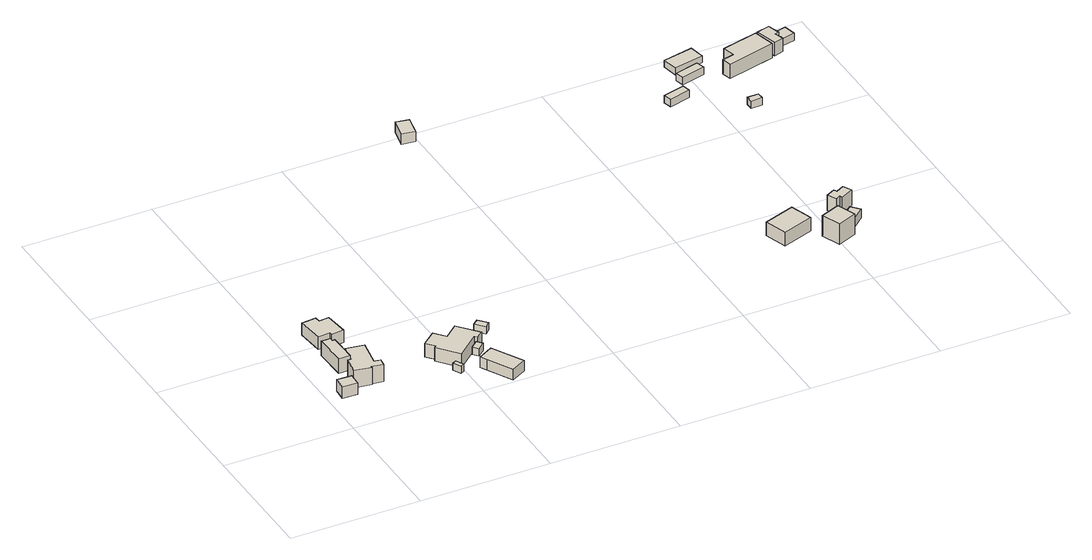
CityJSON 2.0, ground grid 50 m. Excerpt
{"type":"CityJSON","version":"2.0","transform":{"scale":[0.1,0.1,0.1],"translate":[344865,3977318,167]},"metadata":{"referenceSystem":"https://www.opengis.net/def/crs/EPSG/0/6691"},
"CityObjects":{
"building1":{"type":"Building","attributes":{"土砂災害警戒区域.現象区分":"2","土砂災害警戒区域.区域区分":"1","measuredHeight":4.7},"geometry":[{"type":"Solid","lod":"1","boundaries":[[[[0,1,2,3,4]],[[3,5,6,4]],[[2,7,5,3]],[[1,8,7,2]],[[0,9,8,1]],[[4,6,9,0]],[[5,7,8,9,6]]]]}]},
"building2":{"type":"Building","attributes":{"土砂災害警戒区域.現象区分":"2","土砂災害警戒区域.区域区分":"1","measuredHeight":7.6},"geometry":[{"type":"Solid","lod":"1","boundaries":[[[[10,11,12,13,14,15]],[[14,16,17,15]],[[13,18,16,14]],[[12,19,18,13]],[[11,20,19,12]],[[10,21,20,11]],[[15,17,21,10]],[[16,18,19,20,21,17]]]]}]},
"building3":{"type":"Building","attributes":{"土砂災害警戒区域.現象区分":"2","土砂災害警戒区域.区域区分":"1","measuredHeight":8.9},"geometry":[{"type":"Solid","lod":"1","boundaries":[[[[22,23,24,25,26,27,28,29,30,31]],[[30,32,33,31]],[[29,34,32,30]],[[28,35,34,29]],[[27,36,35,28]],[[26,37,36,27]],[[25,38,37,26]],[[24,39,38,25]],[[23,40,39,24]],[[22,41,40,23]],[[31,33,41,22]],[[32,34,35,36,37,38,39,40,41,33]]]]}]},
"building4":{"type":"Building","attributes":{"土砂災害警戒区域.現象区分":"2","土砂災害警戒区域.区域区分":"1","measuredHeight":6.3},"geometry":[{"type":"Solid","lod":"1","boundaries":[[[[42,43,44,45,46,47,48,49]],[[48,50,51,49]],[[47,52,50,48]],[[46,53,52,47]],[[45,54,53,46]],[[44,55,54,45]],[[43,56,55,44]],[[42,57,56,43]],[[49,51,57,42]],[[50,52,53,54,55,56,57,51]]]]}]},
"building5":{"type":"Building","attributes":{"土砂災害警戒区域.現象区分":"2","土砂災害警戒区域.区域区分":"1","measuredHeight":3},"geometry":[{"type":"Solid","lod":"1","boundaries":[[[[58,59,60,61]],[[60,62,63,61]],[[59,64,62,60]],[[58,65,64,59]],[[61,63,65,58]],[[62,64,65,63]]]]}]},
"building6":{"type":"Building","attributes":{"土砂災害警戒区域.現象区分":"2","土砂災害警戒区域.区域区分":"1","measuredHeight":7.9},"geometry":[{"type":"Solid","lod":"1","boundaries":[[[[66,67,68,69,70,71,72,73,74,75]],[[74,76,77,75]],[[73,78,76,74]],[[72,79,78,73]],[[71,80,79,72]],[[70,81,80,71]],[[69,82,81,70]],[[68,83,82,69]],[[67,84,83,68]],[[66,85,84,67]],[[75,77,85,66]],[[76,78,79,80,81,82,83,84,85,77]]]]}]},
"building7":{"type":"Building","attributes":{"土砂災害警戒区域.現象区分":"2","土砂災害警戒区域.区域区分":"1","measuredHeight":5.5},"geometry":[{"type":"Solid","lod":"1","boundaries":[[[[86,87,88,89,90]],[[89,91,92,90]],[[88,93,91,89]],[[87,94,93,88]],[[86,95,94,87]],[[90,92,95,86]],[[91,93,94,95,92]]]]}]},
"building8":{"type":"Building","attributes":{"土砂災害警戒区域.現象区分":"2","土砂災害警戒区域.区域区分":"1","measuredHeight":3},"geometry":[{"type":"Solid","lod":"1","boundaries":[[[[96,97,98,99]],[[98,100,101,99]],[[97,102,100,98]],[[96,103,102,97]],[[99,101,103,96]],[[100,102,103,101]]]]}]},
"building9":{"type":"Building","attributes":{"measuredHeight":3},"geometry":[{"type":"Solid","lod":"1","boundaries":[[[[104,105,106,107]],[[106,108,109,107]],[[105,110,108,106]],[[104,111,110,105]],[[107,109,111,104]],[[108,110,111,109]]]]}]},
"building10":{"type":"Building","attributes":{"measuredHeight":4.3},"geometry":[{"type":"Solid","lod":"1","boundaries":[[[[112,113,114,115]],[[114,116,117,115]],[[113,118,116,114]],[[112,119,118,113]],[[115,117,119,112]],[[116,118,119,117]]]]}]},
"building11":{"type":"Building","attributes":{"measuredHeight":7.6},"geometry":[{"type":"Solid","lod":"1","boundaries":[[[[120,121,122,123]],[[122,124,125,123]],[[121,126,124,122]],[[120,127,126,121]],[[123,125,127,120]],[[124,126,127,125]]]]}]},
"building12":{"type":"Building","attributes":{"measuredHeight":3},"geometry":[{"type":"Solid","lod":"1","boundaries":[[[[128,129,130,131]],[[130,132,133,131]],[[129,134,132,130]],[[128,135,134,129]],[[131,133,135,128]],[[132,134,135,133]]]]}]},
"building13":{"type":"Building","attributes":{"measuredHeight":11.6},"geometry":[{"type":"Solid","lod":"1","boundaries":[[[[136,137,138,139]],[[138,140,141,139]],[[137,142,140,138]],[[136,143,142,137]],[[139,141,143,136]],[[140,142,143,141]]]]}]},
"building14":{"type":"Building","attributes":{"measuredHeight":3},"geometry":[{"type":"Solid","lod":"1","boundaries":[[[[144,145,146,147]],[[146,148,149,147]],[[145,150,148,146]],[[144,151,150,145]],[[147,149,151,144]],[[148,150,151,149]]]]}]},
"building15":{"type":"Building","attributes":{"measuredHeight":2.8},"geometry":[{"type":"Solid","lod":"1","boundaries":[[[[152,153,154,155]],[[154,156,157,155]],[[153,158,156,154]],[[152,159,158,153]],[[155,157,159,152]],[[156,158,159,157]]]]}]},
"building16":{"type":"Building","attributes":{"measuredHeight":3.6},"geometry":[{"type":"Solid","lod":"1","boundaries":[[[[160,161,162,163]],[[162,164,165,163]],[[161,166,164,162]],[[160,167,166,161]],[[163,165,167,160]],[[164,166,167,165]]]]}]},
"building17":{"type":"Building","attributes":{"measuredHeight":6.3},"geometry":[{"type":"Solid","lod":"1","boundaries":[[[[168,169,170,171,172,173,174,175]],[[174,176,177,175]],[[173,178,176,174]],[[172,179,178,173]],[[171,180,179,172]],[[170,181,180,171]],[[169,182,181,170]],[[168,183,182,169]],[[175,177,183,168]],[[176,178,179,180,181,182,183,177]]]]}]},
"building18":{"type":"Building","attributes":{"measuredHeight":3},"geometry":[{"type":"Solid","lod":"1","boundaries":[[[[184,185,186,187]],[[186,188,189,187]],[[185,190,188,186]],[[184,191,190,185]],[[187,189,191,184]],[[188,190,191,189]]]]}]},
"building19":{"type":"Building","attributes":{"measuredHeight":8.4},"geometry":[{"type":"Solid","lod":"1","boundaries":[[[[192,193,194,195,196,197]],[[196,198,199,197]],[[195,200,198,196]],[[194,201,200,195]],[[193,202,201,194]],[[192,203,202,193]],[[197,199,203,192]],[[198,200,201,202,203,199]]]]}]},
"building20":{"type":"Building","attributes":{"measuredHeight":6.6},"geometry":[{"type":"Solid","lod":"1","boundaries":[[[[204,205,206,207,208,209]],[[208,210,211,209]],[[207,212,210,208]],[[206,213,212,207]],[[205,214,213,206]],[[204,215,214,205]],[[209,211,215,204]],[[210,212,213,214,215,211]]]]}]},
"building21":{"type":"Building","attributes":{"measuredHeight":3},"geometry":[{"type":"Solid","lod":"1","boundaries":[[[[216,217,218,219,220,221]],[[220,222,223,221]],[[219,224,222,220]],[[218,225,224,219]],[[217,226,225,218]],[[216,227,226,217]],[[221,223,227,216]],[[222,224,225,226,227,223]]]]}]}
},
"vertices":[
[66,137,69],[65,116,69],[64,89,69],[6,91,69],[9,140,69],[6,91,116],[9,140,116],[64,89,116],[65,116,116],[66,137,116],
[56,215,81],[53,340,81],[89,340,81],[89,326,81],[98,326,81],[101,216,81],[98,326,141],[101,216,141],[89,326,141],[89,340,141],[53,340,141],[56,215,141],
[182,267,58],[165,165,58],[190,161,58],[185,131,58],[142,138,58],[142,133,58],[77,144,58],[89,213,58],[103,211,58],[114,278,58],[103,211,129],[114,278,129],[89,213,129],[77,144,129],[142,133,129],[142,138,129],[185,131,129],[190,161,129],[165,165,129],[182,267,129],
[104,480,86],[106,459,86],[145,463,86],[155,370,86],[106,365,86],[105,377,86],[58,372,86],[48,474,86],[58,372,136],[48,474,136],[105,377,136],[106,365,136],[155,370,136],[145,463,136],[106,459,136],[104,480,136],
[481,165,2],[496,135,2],[481,127,2],[466,158,2],[481,127,32],[466,158,32],[496,135,32],[481,165,32],
[554,316,7],[618,240,7],[592,218,7],[584,227,7],[497,153,7],[432,229,7],[441,237,7],[414,268,7],[467,312,7],[502,271,7],[467,312,63],[502,271,63],[414,268,63],[441,237,63],[432,229,63],[497,153,63],[584,227,63],[592,218,63],[618,240,63],[554,316,63],
[610,155,8],[677,34,8],[618,2,8],[565,99,8],[552,123,8],[565,99,51],[552,123,51],[618,2,51],[677,34,51],[610,155,51],
[587,220,16],[604,199,16],[576,175,16],[559,196,16],[576,175,46],[559,196,46],[604,199,46],[587,220,46],
[630,298,44],[659,266,44],[639,247,44],[609,280,44],[639,247,74],[609,280,74],[659,266,74],[630,298,74],
[787,1105,324],[773,1032,324],[722,1041,324],[737,1115,324],[722,1041,367],[737,1115,367],[773,1032,367],[787,1105,367],
[1882,377,48],[1911,291,48],[1791,250,48],[1762,336,48],[1791,250,104],[1762,336,104],[1911,291,104],[1882,377,104],
[1760,952,266],[1768,920,266],[1685,898,266],[1676,930,266],[1685,898,296],[1676,930,296],[1768,920,296],[1760,952,296],
[1977,205,24],[1948,277,24],[2023,307,24],[2051,234,24],[2023,307,109],[2051,234,109],[1948,277,109],[1977,205,109],
[1857,1036,281],[1866,1002,281],[1773,978,281],[1764,1012,281],[1773,978,311],[1764,1012,311],[1866,1002,311],[1857,1036,311],
[1874,1111,293],[1886,1052,293],[1769,1029,293],[1758,1088,293],[1769,1029,321],[1758,1088,321],[1886,1052,321],[1874,1111,321],
[2085,338,30],[2113,306,30],[2063,263,30],[2036,294,30],[2063,263,67],[2036,294,67],[2113,306,67],[2085,338,67],
[2054,398,45],[2061,386,45],[2092,403,45],[2109,371,45],[2060,345,45],[2055,355,45],[2038,346,45],[2020,380,45],[2038,346,109],[2020,380,109],[2055,355,109],[2060,345,109],[2109,371,109],[2092,403,109],[2061,386,109],[2054,398,109],
[1987,831,236],[1988,804,236],[1945,802,236],[1944,830,236],[1945,802,266],[1944,830,266],[1988,804,266],[1987,831,266],
[2105,1080,272],[2126,997,272],[1940,950,272],[1931,986,272],[1977,997,272],[1965,1045,272],[1977,997,331],[1965,1045,331],[1931,986,331],[1940,950,331],[2126,997,331],[2105,1080,331],
[2179,1052,274],[2165,1048,274],[2175,1012,274],[2138,1001,274],[2114,1086,274],[2165,1100,274],[2114,1086,328],[2165,1100,328],[2138,1001,328],[2175,1012,328],[2165,1048,328],[2179,1052,328],
[2231,1105,271],[2242,1058,271],[2195,1047,271],[2191,1061,271],[2182,1059,271],[2174,1092,271],[2182,1059,301],[2174,1092,301],[2191,1061,301],[2195,1047,301],[2242,1058,301],[2231,1105,301]
]}
